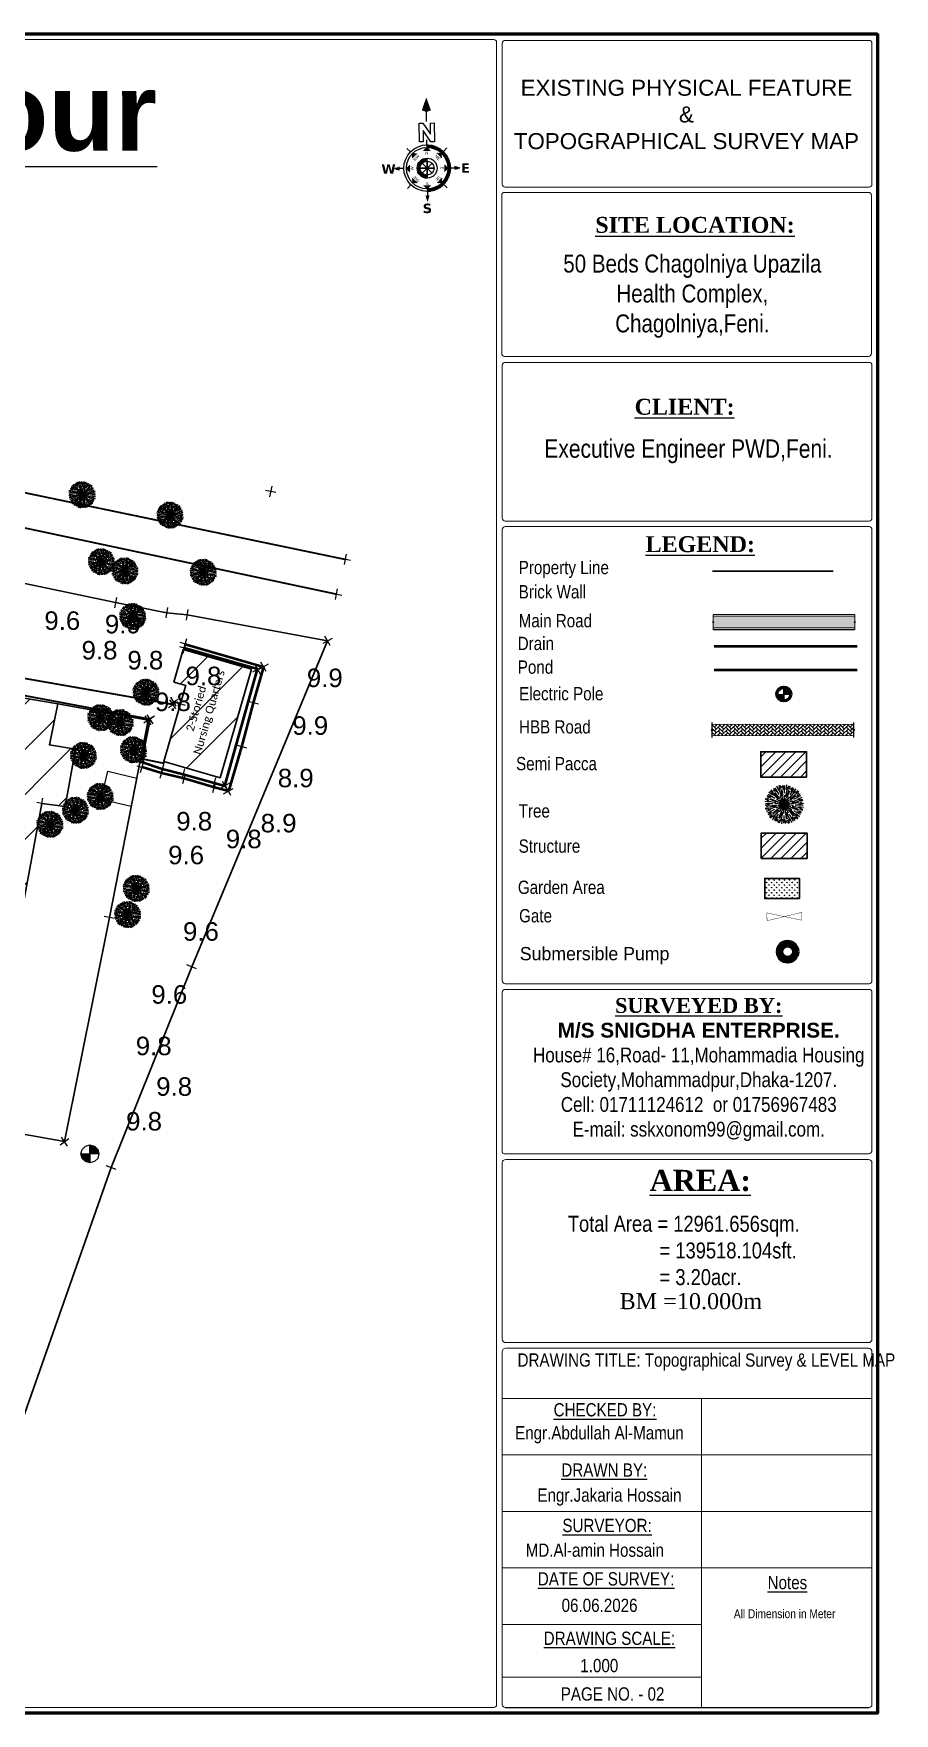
# Model space of a CAD drawing. Header units: metres. Extents: x 347471 to 695982, y 2547992 to 5097170.
# Drawn here: x 348440.1 to 348525.9, y 2548483.2 to 2548650.6 of the extents above; entities that cross this region are included whole.
import ezdxf
from ezdxf.enums import TextEntityAlignment as Align

# ---------------------------------------------------------------- set-up
doc = ezdxf.new("R2010")
doc.units = ezdxf.units.M
for name, pattern in [('ACAD_ISO02W100', [15, 12, -3]), ('SFTR_dash-dot-dot', [21, 12, -3, 0, -3, 0, -3]), ('SFTR_thick (heavy)', [0])]:
    doc.linetypes.add(name, pattern=pattern)
for name, color, linetype in [('Bituminous Road', 16, 'SFTR_dash-dot-dot'), ('Boundary Wall', 30, 'SFTR_thick (heavy)'), ('Building', 1, 'Continuous'), ('COORDINATES', 7, 'Continuous'), ('Drain', 5, 'Continuous'), ('Electric Pole', 1, 'Continuous'), ('Gate', 1, 'Continuous'), ('H.B.B Road', 23, 'Continuous'), ('Light Post', 130, 'Continuous'), ('pucca building', 140, 'Continuous'), ('Semi Pacca', 7, 'Continuous'), ('Sub_Mersible_Pump', 7, 'Continuous'), ('text', 7, 'Continuous'), ('text 2', 7, 'Continuous'), ('TOILET1', 1, 'Continuous'), ('V-NODE-TREE', 62, 'Continuous')]:
    doc.layers.add(name, color=color, linetype=linetype)
doc.layers.add('Frame', color=7, linetype='Continuous', lineweight=30, true_color=0xff6d34)
for name, color, linetype, lineweight in [('Manhole', 160, 'Continuous', 15), ('Paved Road', 201, 'Continuous', 18), ('Property Line', 1, 'Continuous', 30), ('Proposed Land', 5, 'Continuous', 25)]:
    doc.layers.add(name, color=color, linetype=linetype, lineweight=lineweight)
doc.styles.add('Romans', font='arial.ttf')
doc.styles.add('SFTR_Arial', font='arial.ttf')
doc.styles.add('STD', font='times.ttf')
doc.styles.add('STYLE3', font='romant.shx')
pattern_1 = [(45, (465.0107, -6.7616), (-2.2450640303, 2.2450640303), [])]
pattern_2 = [(360, (8602.88, -8047.555), (1e-12, 22.71317), [])]

# ---------------------------------------------------------------- blocks, each defined once
blk = doc.blocks.new('Cross')
at = {"color": 0, "linetype": 'Continuous', "flags": 128}
for points in [[(0.54, 0), (-0.53, 0)], [(0, 0.53), (0, -0.53)]]:
    blk.add_lwpolyline(points, dxfattribs=at)
blk = doc.blocks.new('Tree 6')
at = {"color": 0, "linetype": 'ByBlock', "lineweight": -2}
for p, q in [((-0.034, 0.087), (-0.048, 0.112)), ((-0.021, 0.067), (-0.037, 0.114)), ((-0.018, 0.092), (-0.025, 0.121)), ((-0.007, 0.051), (-0.016, 0.109)), ((-0.01, 0.099), (-0.011, 0.123)), ((-0.003, 0.102), (-0.004, 0.124)), ((0.008, 0.1), (0.006, 0.116)), ((0.014, 0.092), (0.015, 0.121)), ((0.015, 0.069), (0.025, 0.117)), ((0.03, 0.089), (0.039, 0.118)), ((0.041, 0.091), (0.052, 0.112)), ((0.049, 0.09), (0.058, 0.11)), ((-0.092, 0.014), (-0.121, 0.015)), ((-0.089, 0.03), (-0.118, 0.039)), ((-0.069, 0.015), (-0.117, 0.025)), ((-0.1, 0.008), (-0.116, 0.006)), ((-0.091, 0.041), (-0.112, 0.052)), ((-0.09, 0.049), (-0.11, 0.058)), ((-0.048, 0.019), (-0.102, 0.04)), ((-0.083, 0.057), (-0.098, 0.064)), ((-0.073, 0.058), (-0.097, 0.073)), ((-0.044, 0.002), (-0.094, 0.005)), ((-0.052, 0.048), (-0.089, 0.08)), ((-0.044, 0.024), (-0.085, 0.046)), ((-0.062, 0.07), (-0.083, 0.093)), ((-0.037, 0.024), (-0.079, 0.051)), ((-0.058, 0.08), (-0.071, 0.101)), ((-0.032, 0.041), (-0.069, 0.086)), ((-0.054, 0.087), (-0.066, 0.106)), ((-0.019, 0.005), (-0.057, 0.015)), ((-0.043, 0.09), (-0.053, 0.104)), ((-0.026, 0.043), (-0.051, 0.082)), ((-0.02, 0.039), (-0.043, 0.084)), ((0, 0), (-0.042, -0.001)), ((-0.014, 0.014), (-0.041, 0.042)), ((0, 0), (-0.037, 0.02)), ((0, 0), (-0.036, -0.022)), ((0, 0), (-0.034, 0.002)), ((0, 0), (-0.03, -0.015)), ((0, 0), (-0.028, 0.018)), ((0, 0), (-0.022, 0.036)), ((0, 0), (-0.02, -0.037)), ((0, 0), (-0.018, -0.028)), ((-0.005, 0.019), (-0.015, 0.057)), ((0, 0), (-0.015, 0.03)), ((-0.001, 0.05), (-0.003, 0.096)), ((0, 0), (-0.002, -0.034)), ((0, 0), (-0.001, 0.042)), ((0, 0), (0.02, 0.037)), ((0, 0), (0.002, 0.034)), ((0, 0), (0.018, 0.028)), ((0, 0), (0.036, 0.022)), ((0, 0), (0.03, 0.015)), ((0, 0), (0.042, 0.001)), ((0, 0), (0.015, -0.03)), ((0, 0), (0.001, -0.042)), ((0, 0), (0.034, -0.002)), ((0, 0), (0.037, -0.02)), ((0, 0), (0.028, -0.018)), ((0, 0), (0.022, -0.036)), ((0.002, 0.044), (0.005, 0.094)), ((0.005, 0.019), (0.015, 0.057)), ((0.014, 0.014), (0.042, 0.041)), ((0.019, 0.048), (0.04, 0.102)), ((0.019, 0.005), (0.057, 0.015)), ((0.024, 0.044), (0.046, 0.085)), ((0.024, 0.037), (0.051, 0.079)), ((0.039, 0.02), (0.084, 0.043)), ((0.041, 0.032), (0.086, 0.069)), ((0.043, 0.026), (0.082, 0.051)), ((0.048, 0.052), (0.08, 0.089)), ((0.05, 0.001), (0.096, 0.003)), ((0.051, 0.007), (0.109, 0.016)), ((0.057, 0.083), (0.064, 0.098)), ((0.058, 0.073), (0.073, 0.097)), ((0.067, 0.021), (0.114, 0.037)), ((0.07, 0.062), (0.093, 0.083)), ((0.08, 0.058), (0.101, 0.071)), ((0.087, 0.054), (0.106, 0.066)), ((0.087, 0.034), (0.112, 0.048)), ((0.09, 0.043), (0.104, 0.053)), ((0.092, 0.018), (0.121, 0.025)), ((0.099, 0.01), (0.123, 0.011)), ((0.102, 0.003), (0.124, 0.004)), ((-0.102, -0.003), (-0.124, -0.004)), ((-0.099, -0.01), (-0.123, -0.011)), ((-0.092, -0.018), (-0.121, -0.025)), ((-0.067, -0.021), (-0.114, -0.037)), ((-0.087, -0.034), (-0.112, -0.048)), ((-0.051, -0.007), (-0.109, -0.016)), ((-0.087, -0.054), (-0.106, -0.066)), ((-0.09, -0.043), (-0.104, -0.053)), ((-0.08, -0.058), (-0.101, -0.071)), ((-0.05, -0.001), (-0.096, -0.003)), ((-0.07, -0.062), (-0.093, -0.083)), ((-0.041, -0.032), (-0.086, -0.069)), ((-0.039, -0.02), (-0.084, -0.043)), ((-0.043, -0.026), (-0.082, -0.051)), ((-0.048, -0.052), (-0.08, -0.089)), ((-0.058, -0.073), (-0.073, -0.097)), ((-0.057, -0.083), (-0.064, -0.098)), ((-0.049, -0.09), (-0.058, -0.11)), ((-0.019, -0.005), (-0.057, -0.015)), ((-0.041, -0.091), (-0.052, -0.112)), ((-0.024, -0.037), (-0.051, -0.079)), ((-0.024, -0.044), (-0.046, -0.085)), ((-0.014, -0.014), (-0.042, -0.041)), ((-0.019, -0.048), (-0.04, -0.102)), ((-0.03, -0.089), (-0.039, -0.118)), ((-0.015, -0.069), (-0.025, -0.117)), ((-0.005, -0.019), (-0.015, -0.057)), ((-0.014, -0.092), (-0.015, -0.121)), ((-0.008, -0.1), (-0.006, -0.116)), ((-0.002, -0.044), (-0.005, -0.094)), ((0.001, -0.05), (0.003, -0.096)), ((0.003, -0.102), (0.004, -0.124)), ((0.005, -0.019), (0.015, -0.057)), ((0.007, -0.051), (0.016, -0.109)), ((0.01, -0.099), (0.011, -0.123)), ((0.014, -0.014), (0.041, -0.042)), ((0.018, -0.092), (0.025, -0.121)), ((0.019, -0.005), (0.057, -0.015)), ((0.02, -0.039), (0.043, -0.084)), ((0.021, -0.067), (0.037, -0.114)), ((0.026, -0.043), (0.051, -0.082)), ((0.032, -0.041), (0.069, -0.086)), ((0.034, -0.087), (0.048, -0.112)), ((0.037, -0.024), (0.079, -0.051)), ((0.043, -0.09), (0.053, -0.104)), ((0.044, -0.002), (0.094, -0.005)), ((0.044, -0.024), (0.085, -0.046)), ((0.048, -0.019), (0.102, -0.04)), ((0.052, -0.048), (0.089, -0.08)), ((0.054, -0.087), (0.066, -0.106)), ((0.058, -0.08), (0.071, -0.101)), ((0.062, -0.07), (0.083, -0.093)), ((0.069, -0.015), (0.117, -0.025)), ((0.073, -0.058), (0.097, -0.073)), ((0.083, -0.057), (0.098, -0.064)), ((0.089, -0.03), (0.118, -0.039)), ((0.09, -0.049), (0.11, -0.058)), ((0.091, -0.041), (0.112, -0.052)), ((0.092, -0.014), (0.121, -0.015)), ((0.1, -0.008), (0.116, -0.006))]:
    blk.add_line(p, q, dxfattribs=at)
blk = doc.blocks.new('Benchmark')
at = {"linetype": 'Continuous'}
for points in [[(0, 0), (0, 1.8), (0.9, 1.55), (1.55, 0.9), (1.8, 0)], [(0, 0), (0, -1.8), (-0.9, -1.55), (-1.55, -0.9), (-1.8, 0)]]:
    blk.add_hatch(color=0, dxfattribs=at).paths.add_polyline_path(points)
at = {"color": 0, "linetype": 'Continuous', "flags": 128}
for points in [[(-1.8, 0), (-1.55, 0.9), (-0.9, 1.55), (0, 1.8), (0.9, 1.55), (1.55, 0.9), (1.8, 0), (1.55, -0.9), (0.9, -1.55), (0, -1.8), (-0.9, -1.55), (-1.55, -0.9)], [(0, 0), (0, -1.8), (-0.9, -1.55), (-1.55, -0.9), (-1.8, 0)], [(0, 0), (0, 1.8), (0.9, 1.55), (1.55, 0.9), (1.8, 0)]]:
    blk.add_lwpolyline(points, close=True, dxfattribs=at)
blk = doc.blocks.new('dvdv')
h = blk.add_hatch()
h.set_pattern_fill('_USER', color=1, scale=22.713165, style=0, pattern_type=0)
h.set_pattern_definition([(360, (8602.88, -7693.992), (1e-12, 22.71317), [])])
h.paths.add_polyline_path([(8603, -4855), (8414, -5385), (8603, -5461), (8792, -5385)])
h = blk.add_hatch()
h.set_pattern_fill('_USER', color=256, scale=22.713165, angle=135, style=0, pattern_type=0)
h.set_pattern_definition([(135, (8602.88, -8047.555), (-16.06063, -16.06063), [])])
h.paths.add_polyline_path([(8148, -7378), (7934, -7378), (7934, -7593)])
h = blk.add_hatch(color=256)
h.paths.add_polyline_path([(8603, -8994), (8603, -9110, 1), (8603, -6985), (8603, -7101, -1)])
h.paths.add_polyline_path([(8603, -7726), (8603, -7593, 1), (8603, -8502), (8603, -8369, -1)])
h = blk.add_hatch()
h.set_pattern_fill('_USER', color=256, scale=22.713165, style=0, pattern_type=0)
h.set_pattern_definition(pattern_2)
h.paths.add_polyline_path([(8603, -7726), (8603, -7593, 0.414214), (8149, -8048, 0.414214), (8603, -8502), (8603, -8369, -0.414214), (8282, -8048, -0.414214)])
h = blk.add_hatch()
h.set_pattern_fill('_USER', color=256, scale=22.713165, angle=90, style=0, pattern_type=0)
h.set_pattern_definition([(90, (8602.88, -8047.555), (-22.71317, 1e-12), [])])
h.paths.add_polyline_path([(8754, -7253), (8603, -7101), (8451, -7253)])
h = blk.add_hatch()
h.set_pattern_fill('_USER', color=256, scale=22.713165, style=0, pattern_type=0)
h.set_pattern_definition(pattern_2)
h.paths.add_polyline_path([(9666, -8048, 0.414214), (8603, -6985), (8603, -7101, -0.414214), (9549, -8048, -0.414214), (8603, -8994), (8603, -9110, 0.414214)])
h = blk.add_hatch()
h.set_pattern_fill('_USER', color=256, scale=22.713165, angle=45, style=0, pattern_type=0)
h.set_pattern_definition([(45, (8602.88, -8047.555), (-16.06063, 16.06063), [])])
h.paths.add_polyline_path([(9272, -7593), (9272, -7378), (9058, -7378)])
h = blk.add_hatch()
h.set_pattern_fill('_USER', color=256, scale=22.713165, style=0, pattern_type=0)
h.set_pattern_definition([(180, (8602.88, -8047.555), (1e-12, 22.71317), [])])
h.paths.add_polyline_path([(7354, -8123), (7316, -8048), (7354, -7972), (7089, -8048)])
h = blk.add_hatch()
h.set_pattern_fill('_USER', color=256, scale=22.713165, angle=180, style=0, pattern_type=0)
h.set_pattern_definition([(180, (8602.88, -8047.555), (-1e-12, -22.71317), [])])
h.paths.add_polyline_path([(7808, -7896), (7656, -8048), (7808, -8199)])
h = blk.add_hatch()
h.set_pattern_fill('_USER', color=256, scale=22.713165, style=0, pattern_type=0)
h.set_pattern_definition(pattern_2)
h.paths.add_polyline_path([(9398, -7896), (9398, -8199), (9549, -8048)])
h = blk.add_hatch()
h.set_pattern_fill('_USER', color=256, scale=22.713165, style=0, pattern_type=0)
h.set_pattern_definition(pattern_2)
h.paths.add_polyline_path([(10117, -8048), (9852, -7972), (9890, -8048), (9852, -8123)])
h = blk.add_hatch()
h.set_pattern_fill('_USER', color=256, scale=22.713165, angle=-135, style=0, pattern_type=0)
h.set_pattern_definition([(225, (8602.88, -8047.555), (16.06063, -16.06063), [])])
h.paths.add_polyline_path([(7934, -8503), (7934, -8717), (8148, -8717)])
h = blk.add_hatch()
h.set_pattern_fill('_USER', color=256, scale=22.713165, angle=-90, style=0, pattern_type=0)
h.set_pattern_definition([(270, (8602.88, -8047.555), (22.71317, -1e-12), [])])
h.paths.add_polyline_path([(8451, -8843), (8603, -8994), (8754, -8843)])
h = blk.add_hatch()
h.set_pattern_fill('_USER', color=256, scale=22.713165, angle=-45, style=0, pattern_type=0)
h.set_pattern_definition([(315, (8602.88, -8047.555), (16.06063, 16.06063), [])])
h.paths.add_polyline_path([(9058, -8717), (9272, -8717), (9272, -8503)])
h = blk.add_hatch()
h.set_pattern_fill('_USER', color=256, scale=22.713165, style=0, pattern_type=0)
h.set_pattern_definition(pattern_2)
h.paths.add_polyline_path([(8679, -9297), (8603, -9335), (8527, -9297), (8603, -9562)])
at = {"color": 1}
for p, q in [((8267, -5991), (8439, -5991)), ((8267, -6849), (8267, -5991)), ((8439, -5991), (8782, -6506)), ((8603, -5925), (8603, -5461)), ((8782, -5991), (8954, -5991)), ((8782, -6506), (8782, -5991)), ((8954, -5991), (8954, -6849)), ((8439, -6849), (8267, -6849)), ((8439, -6334), (8439, -6849)), ((8782, -6849), (8439, -6334)), ((8954, -6849), (8782, -6849))]:
    blk.add_line(p, q, dxfattribs=at)
for p, q in [((8603, -6985), (8603, -6760)), ((7851, -7296), (7693, -7137)), ((8603, -6985), (8603, -7101)), ((8603, -7726), (8603, -7593)), ((9354, -7296), (9513, -7137)), ((7540, -8048), (7316, -8048)), ((8282, -8048), (8924, -8048)), ((8924, -8048), (8282, -8048)), ((8376, -8275), (8830, -7820)), ((8830, -8275), (8376, -7820)), ((8830, -7820), (8376, -8275)), ((8376, -7820), (8830, -8275)), ((8603, -8369), (8603, -7726)), ((8603, -7726), (8603, -8369)), ((8603, -8369), (8603, -8502)), ((9666, -8048), (9890, -8048)), ((7851, -8799), (7693, -8958)), ((8603, -9110), (8603, -8994)), ((8603, -9110), (8603, -9335)), ((9354, -8799), (9513, -8958))]:
    blk.add_line(p, q)
for radius in [1063, 946, 454, 321]:
    blk.add_circle((8603, -8048), radius)
for points in [[(8603, -4855), (8414, -5385), (8603, -5461)], [(8603, -5461), (8792, -5385), (8603, -4855)]]:
    blk.add_solid(points, dxfattribs=at)
for points in [[(7934, -7378), (8148, -7378), (7934, -7593)], [(8603, -7101), (8754, -7253), (8451, -7253)], [(9272, -7378), (9272, -7593), (9058, -7378)], [(7089, -8048), (7354, -7972), (7316, -8048)], [(7354, -8123), (7316, -8048), (7089, -8048)], [(7656, -8048), (7808, -7896), (7808, -8199)], [(9549, -8048), (9398, -8199), (9398, -7896)], [(9852, -7972), (9890, -8048), (10117, -8048)], [(10117, -8048), (9852, -8123), (9890, -8048)], [(7934, -8717), (7934, -8503), (8148, -8717)], [(8603, -8994), (8451, -8843), (8754, -8843)], [(9272, -8717), (9058, -8717), (9272, -8503)], [(8603, -9562), (8527, -9297), (8603, -9335)], [(8679, -9297), (8603, -9335), (8603, -9562)]]:
    blk.add_solid(points)
at = {"style": 'Romans'}
for s, height, rotation, p in [('NW', 136.3, 45, (8169, -7614)), ('NE', 136.3, 315, (9036, -7615)), ('W', 136, 90, (7982, -8048)), ('SW', 136.3, 135, (8158, -8493)), ('SE', 136.3, 225, (9046, -8491)), ('E', 136, 270, (9222, -8053))]:
    blk.add_text(s, height=height, rotation=rotation, dxfattribs=at).set_placement(p, align=Align.CENTER)
for s, p in [('N', (8603, -7434)), ('S', (8602, -8817))]:
    blk.add_text(s, height=136, dxfattribs=at).set_placement(p, align=Align.CENTER)
at = {"layer": 'Manhole', "color": 1, "char_height": 432, "attachment_point": 5}
for s, insert in [('{\\fVerdana|b1|i0|c0|p34;W}', (6843, -8065)), ('{\\fVerdana|b1|i0|c0|p34;E}', (10355, -8065)), ('{\\fVerdana|b1|i0|c0|p34;S}', (8592, -9886))]:
    blk.add_mtext(s, dxfattribs=dict(at, insert=insert))
blk = doc.blocks.new('2')
at = {"layer": 'COORDINATES'}
blk.add_lwpolyline([(5558.579, 9724.088), (5569.266, 9724.088)], dxfattribs=at)
at = {"layer": 'Frame', "color": 7, "lineweight": 15}
for centre, start, end in [((5558.579, 9724.171), 180, 270), ((5569.266, 9724.171), 270, 0)]:
    blk.add_arc(centre, 0.0828, start, end, dxfattribs=at)

msp = doc.modelspace()

# ---------------------------------------------------------------- hatches: boundary and pattern name
at = {"layer": 'Gate', "true_color": 0x7aafdf}
h = msp.add_hatch(dxfattribs=at)
h.set_pattern_fill('ANSI31', color=143)
h.set_pattern_definition(pattern_1)
h.paths.add_polyline_path([(348461.843, 2548587.25), (348455.054, 2548589.199), (348454.119, 2548585.963), (348455.293, 2548585.626), (348453.1, 2548578.041), (348458.715, 2548576.428)])
h.paths.add_polyline_path([(348450.141, 2548564.083), (348452.643, 2548572.745), (348455.361, 2548571.959), (348452.859, 2548563.298)], flags=9)
h = msp.add_hatch(dxfattribs=at)
h.set_pattern_fill('ANSI31', color=143)
h.set_pattern_definition(pattern_1)
h.paths.add_polyline_path([(348444.288, 2548579.157), (348443.992, 2548579.337), (348441.708, 2548579.704), (348442.56, 2548583.8), (348437.099, 2548584.735), (348428.895, 2548542.864), (348434.96, 2548541.642), (348440.965, 2548573.863), (348443.268, 2548573.581)])
h.paths.add_polyline_path([(348431.895, 2548548.45), (348434.771, 2548563.705), (348436.025, 2548563.469), (348433.149, 2548548.214)], flags=24)
at = {"layer": 'Paved Road', "lineweight": 25, "true_color": 0x136734}
h = msp.add_hatch(dxfattribs=at)
h.set_pattern_fill('GRASS', color=116, scale=0.362181)
h.set_pattern_definition([(90, (109249.17434, 180939.79184), (-0.256100566884, 0.256100566884), [0.067908917834, -0.444292216296]), (45, (109249.17434, 180939.79184), (-0.25610056695, 0.25610056695), [0.067908917834, -0.29427197728]), (135, (109249.17434, 180939.79184), (-0.25610056695, -0.25610056695), [0.067908917834, -0.29427197728])])
h.paths.add_polyline_path([(348516.461, 2548566.396), (348513.005, 2548566.397), (348513.005, 2548564.386), (348516.46, 2548564.385)])
at = {"layer": 'pucca building', "lineweight": 30}
h = msp.add_hatch(dxfattribs=at)
h.set_pattern_fill('ANSI31', color=256, scale=5.613804)
h.set_pattern_definition([(45, (109249.17434, 180940.65034), (-0.49619484847, 0.49619484847), [])])
h.paths.add_polyline_path([(348517.215, 2548568.394), (348517.215, 2548570.91), (348512.649, 2548570.91), (348512.649, 2548568.394)])
at = {"layer": 'Sub_Mersible_Pump', "lineweight": 90, "true_color": 0x7aafdf}
h = msp.add_hatch(color=143, dxfattribs=at)
h.paths.add_polyline_path([(348516.285, 2548559.102, 1), (348514.269, 2548559.102, 1)])
h.paths.add_polyline_path([(348515.766, 2548559.102, 1), (348514.788, 2548559.102, 1)], flags=16)
at = {"layer": 'text', "lineweight": 25}
h = msp.add_hatch(dxfattribs=at)
h.set_pattern_fill('AR-CONC', color=1, scale=0.066375)
h.set_pattern_definition([(50, (276137.13646, 1719366.669), (0.4760813467, -0.04165172089), [0.0497812396, -0.54759363555]), (355, (276137.13646, 1719366.669), (-0.09209617844, 0.4992674244), [0.03982499168, -0.43807490844]), (100.45144446, (276137.17613, 1719366.66553), (0.38398516676, 0.45761569836), [0.0423075436, -0.46538297957]), (46.1842, (276137.13646, 1719366.80175), (0.70838128518, -0.10986339966), [0.0746718594, -0.8213904533]), (96.63563549, (276137.1955, 1719366.7926), (0.6203817368, 0.6465710861), [0.06346135124, -0.6980748623]), (351.18416399, (276137.13646, 1719366.80175), (0.62038173637, 0.6465710858), [0.0597374875, -0.6571123633]), (21, (276137.20283, 1719366.76856), (0.39619697304, -0.26723823282), [0.0497812396, -0.54759363555]), (326, (276137.20283, 1719366.76856), (0.1615005178, 0.4813182418), [0.03982499168, -0.43807490844]), (71.45144474, (276137.23585, 1719366.7463), (0.557697486, 0.21408000793), [0.04230754227, -0.46538297957]), (37.5, (276137.13646, 1719366.669), (0.00807110228, 0.2209582493), [0, -0.43276490955, 0, -0.44471240705, 0, -0.43973428309]), (7.5, (276137.13646, 1719366.669), (0.17461236898, 0.261790719046), [0, -0.253552447006, 0, -0.42280866163, 0, -0.16759683997]), (327.5, (276136.98844, 1719366.669), (0.354324567953, -0.014970792985), [0, -0.16593746532, 0, -0.51772489179, 0, -0.68698110642]), (317.5, (276136.92206, 1719366.669), (0.387089739, 0.06644466814), [0, -0.21571870491, 0, -0.34382242814, 0, -0.48785614803])])
h.paths.add_polyline_path([(348507.859, 2548592.48), (348507.859, 2548591.915), (348507.952, 2548591.915), (348507.859, 2548591.879), (348507.859, 2548591.365), (348521.969, 2548591.365), (348521.969, 2548591.922), (348521.865, 2548591.922), (348521.969, 2548591.956), (348521.969, 2548592.48)])
h = msp.add_hatch(dxfattribs=at)
h.set_pattern_fill('AR-HBONE', color=6, scale=0.066375)
h.set_pattern_definition([(45, (276136.95378, 1719365.2487), (0, 0.37547362233), [0.79649983353, -0.2654999445]), (135, (276137.1415, 1719365.43643), (3e-17, 0.37547362233), [0.79649983353, -0.2654999445])])
h.paths.add_polyline_path([(348521.873, 2548580.632), (348521.873, 2548581.189), (348521.769, 2548581.189), (348521.873, 2548581.223), (348521.873, 2548581.746), (348507.763, 2548581.746), (348507.763, 2548581.182), (348507.856, 2548581.182), (348507.763, 2548581.145), (348507.763, 2548580.632)])
at = {"layer": 'text', "lineweight": 30, "true_color": 0xf26722}
h = msp.add_hatch(dxfattribs=at)
h.set_pattern_fill('ANSI31', color=30, scale=5.613804)
h.set_pattern_definition([(45, (109249.12825, 180948.7589), (-0.49619484847, 0.49619484847), [])])
h.paths.add_polyline_path([(348517.169, 2548576.502), (348517.169, 2548579.018), (348512.603, 2548579.018), (348512.603, 2548576.502)])

# ---------------------------------------------------------------- linework, layer by layer
for points in [[(348524.276, 2548650.558), (348524.276, 2548483.223), (348286.686, 2548483.223), (348286.686, 2548650.558)], [(348524.245, 2548650.527), (348524.245, 2548483.254), (348286.717, 2548483.254), (348286.717, 2548650.527)]]:
    msp.add_lwpolyline(points, close=True)
for points in [[(348452.244, 2548586.501), (348452.238, 2548586.503)], [(348447.534, 2548577.1), (348450.42, 2548576.4), (348449.866, 2548573.581), (348446.856, 2548574.278), (348447.534, 2548577.1)]]:
    msp.add_lwpolyline(points)
at = {"layer": 'Boundary Wall', "color": 6, "lineweight": 30, "flags": 128}
msp.add_lwpolyline([(348442.56, 2548583.8), (348451.551, 2548582.154), (348447.689, 2548562.496), (348443.209, 2548540.179), (348434.963, 2548541.641)], dxfattribs=at)
at = {"layer": 'Building', "flags": 128}
msp.add_lwpolyline([(348440.965, 2548573.863), (348434.963, 2548541.641), (348428.895, 2548542.864), (348437.099, 2548584.735), (348442.56, 2548583.8), (348441.708, 2548579.704), (348444.312, 2548579.285), (348443.268, 2548573.581)], close=True, dxfattribs=at)
msp.add_lwpolyline([(348455.266, 2548585.633), (348455.266, 2548585.633)], dxfattribs=at)
at = {"layer": 'Frame', "color": 7, "linetype": 'Continuous', "lineweight": 60}
msp.add_lwpolyline([(348524.245, 2548650.527), (348524.245, 2548483.254), (348286.717, 2548483.254), (348286.717, 2548650.527)], close=True, dxfattribs=at)
at = {"layer": 'Frame', "color": 7, "lineweight": 15}
for points in [[(348486.282, 2548484.097, -0.4142136), (348486.001, 2548483.816), (348287.56, 2548483.816, -0.4142136), (348287.279, 2548484.097), (348287.279, 2548649.684, -0.4142136), (348287.56, 2548649.965), (348486.001, 2548649.965, -0.4142136), (348486.282, 2548649.684), (348486.282, 2548484.097)], [(348487.018, 2548538.971, -0.4142136), (348486.844, 2548539.145), (348486.844, 2548555.066, -0.4142136), (348487.125, 2548555.347), (348523.402, 2548555.347, -0.4142136), (348523.683, 2548555.066), (348523.683, 2548539.318, -0.4142136), (348523.336, 2548538.971), (348487.018, 2548538.971)], [(348486.844, 2548484.097), (348486.844, 2548519.249, -0.4142136), (348487.192, 2548519.596), (348523.336, 2548519.596, -0.4142136), (348523.683, 2548519.249), (348523.683, 2548484.097)]]:
    msp.add_lwpolyline(points, format="xyb", dxfattribs=at)
for points in [[(348523.683, 2548635.545), (348523.683, 2548649.605, 0.4142136), (348523.402, 2548649.886), (348487.125, 2548649.886, 0.4142136), (348486.844, 2548649.605), (348486.844, 2548635.545, 0.4142136), (348487.125, 2548635.264), (348523.402, 2548635.264, 0.4142136)], [(348523.343, 2548618.402), (348487.066, 2548618.402, -0.4142136), (348486.785, 2548618.683), (348486.785, 2548634.458, -0.4142136), (348487.066, 2548634.739), (348523.343, 2548634.739, -0.4142136), (348523.624, 2548634.458), (348523.624, 2548618.683, -0.4142136)], [(348523.402, 2548601.999), (348487.125, 2548601.999, -0.4142136), (348486.844, 2548602.28), (348486.844, 2548617.521, -0.4142136), (348487.125, 2548617.802), (348523.402, 2548617.802, -0.4142136), (348523.683, 2548617.521), (348523.683, 2548602.28, -0.4142136)], [(348523.402, 2548555.909), (348487.125, 2548555.909, -0.4142136), (348486.844, 2548556.19), (348486.844, 2548601.165, -0.4142136), (348487.125, 2548601.446), (348523.402, 2548601.446, -0.4142136), (348523.683, 2548601.165), (348523.683, 2548556.19, -0.4142136)], [(348487.192, 2548520.158), (348487.192, 2548520.158, -0.4142136), (348486.844, 2548520.506), (348486.844, 2548520.506), (348486.844, 2548538.061, -0.4142136), (348487.192, 2548538.409), (348523.336, 2548538.409, -0.4142136), (348523.683, 2548538.061), (348523.683, 2548520.506, -0.4142136), (348523.336, 2548520.158)]]:
    msp.add_lwpolyline(points, format="xyb", close=True, dxfattribs=at)
for points in [[(348486.844, 2548514.604), (348523.683, 2548514.604)], [(348506.707, 2548514.604), (348506.707, 2548483.816)], [(348486.844, 2548508.973), (348523.683, 2548508.973)], [(348486.844, 2548508.973), (348523.683, 2548508.973)], [(348486.844, 2548508.973), (348523.683, 2548508.973)], [(348486.844, 2548503.342), (348523.683, 2548503.342)], [(348486.844, 2548497.711), (348523.683, 2548497.711)], [(348486.844, 2548492.09), (348506.707, 2548492.09)], [(348486.844, 2548486.822), (348506.707, 2548486.822)]]:
    msp.add_lwpolyline(points, dxfattribs=at)
at = {"layer": 'Gate', "color": 2, "lineweight": 30, "extrusion": (-0.013309, -0.003463, 0.999905), "const_width": 0.0363, "elevation": -13463.796}
msp.add_lwpolyline([(348485.84, 2548530.888), (348485.828, 2548531.677), (348482.364, 2548530.833), (348482.351, 2548531.623)], close=True, dxfattribs=at)
at = {"layer": 'H.B.B Road', "color": 217, "true_color": 0x93278f}
for points in [[(348507.763, 2548580.431), (348507.763, 2548581.145), (348507.856, 2548581.182), (348507.659, 2548581.181), (348507.763, 2548581.216), (348507.763, 2548581.932)], [(348521.873, 2548580.439), (348521.873, 2548581.153), (348521.966, 2548581.189), (348521.769, 2548581.189), (348521.873, 2548581.223), (348521.873, 2548581.94)]]:
    msp.add_lwpolyline(points, dxfattribs=at)
at = {"layer": 'H.B.B Road', "color": 217, "true_color": 0x93278f, "const_width": 0.0743}
for points in [[(348507.763, 2548581.746), (348521.873, 2548581.746)], [(348507.763, 2548580.632), (348521.873, 2548580.632)]]:
    msp.add_lwpolyline(points, dxfattribs=at)
at = {"layer": 'Light Post'}
msp.add_circle((348515.277, 2548559.102), 0.489, dxfattribs=at)
at = {"layer": 'Paved Road', "color": 1, "linetype": 'Continuous', "ltscale": 20}
for points, const_width in [([(348471.175, 2548598.18), (348411.765, 2548610.537), (348399.747, 2548613.651), (348400.971, 2548617.435), (348402.815, 2548623.124), (348403.783, 2548625.981)], 0.178), ([(348431.593, 2548602.936), (348470.317, 2548594.715)], 0.178), ([(348507.859, 2548592.665), (348521.969, 2548592.665)], 0.124), ([(348507.859, 2548591.179), (348521.969, 2548591.179)], 0.124), ([(348454.767, 2548583.807), (348454.077, 2548584.003), (348454.017, 2548583.74), (348435.75, 2548586.932)], 0.178), ([(348435.634, 2548585.287), (348451.749, 2548582.26), (348450.953, 2548578.307), (348453.053, 2548577.879), (348453.102, 2548578.04)], 0.178)]:
    msp.add_lwpolyline(points, dxfattribs=dict(at, const_width=const_width))
at = {"layer": 'Paved Road', "color": 1}
for points in [[(348507.859, 2548591.164), (348507.859, 2548591.879), (348507.952, 2548591.915), (348507.755, 2548591.915), (348507.859, 2548591.949), (348507.859, 2548592.665)], [(348521.969, 2548591.179), (348521.969, 2548591.894), (348522.062, 2548591.93), (348521.865, 2548591.929), (348521.969, 2548591.964), (348521.969, 2548592.68)]]:
    msp.add_lwpolyline(points, dxfattribs=at)
at = {"layer": 'Paved Road', "color": 1, "const_width": 0.0743}
for points in [[(348507.859, 2548592.48), (348521.969, 2548592.48)], [(348507.859, 2548591.365), (348521.969, 2548591.365)]]:
    msp.add_lwpolyline(points, dxfattribs=at)
at = {"layer": 'Paved Road', "color": 116, "lineweight": 30, "true_color": 0x136734}
msp.add_lwpolyline([(348516.46, 2548564.385), (348516.461, 2548566.396), (348513.005, 2548566.397), (348513.005, 2548564.386)], close=True, dxfattribs=at)
at = {"layer": 'Property Line', "color": 6, "linetype": 'Continuous', "flags": 128}
msp.add_lwpolyline([(348390.821, 2548607.348), (348391.716, 2548607.117), (348418.494, 2548599.839), (348418.799, 2548599.738), (348439.247, 2548595.766), (348448.283, 2548593.874), (348453.39, 2548592.869), (348455.429, 2548592.652), (348469.417, 2548590.064), (348455.891, 2548557.58), (348447.855, 2548537.589), (348437.336, 2548507.65), (348431.297, 2548493.373), (348398.791, 2548502.931), (348385.998, 2548506.325), (348385.593, 2548506.356), (348306.643, 2548529.31)], dxfattribs=at)
at = {"layer": 'Property Line', "color": 6, "linetype": 'ACAD_ISO02W100', "flags": 128}
msp.add_lwpolyline([(348507.805, 2548597.007), (348522.058, 2548597.007)], dxfattribs=at)
at = {"layer": 'Proposed Land', "color": 8, "linetype": 'Continuous', "lineweight": 50, "ltscale": 0.1, "flags": 128}
for points in [[(348450.792, 2548578.043), (348452.954, 2548577.331), (348455.03, 2548576.79), (348458.125, 2548575.911), (348459.195, 2548575.614), (348462.452, 2548587.239), (348455.181, 2548589.354)], [(348455.232, 2548589.743), (348463.033, 2548587.482), (348462.018, 2548583.901), (348460.86, 2548579.521), (348459.543, 2548575.107), (348458.149, 2548575.463), (348455.143, 2548576.353), (348452.894, 2548576.897), (348450.936, 2548577.476)], [(348507.955, 2548589.524), (348522.207, 2548589.524)]]:
    msp.add_lwpolyline(points, dxfattribs=at)
at = {"layer": 'Proposed Land', "color": 116, "linetype": 'Continuous', "lineweight": 50, "ltscale": 0.1, "true_color": 0x136734, "flags": 128}
msp.add_lwpolyline([(348507.965, 2548587.166), (348522.217, 2548587.166)], dxfattribs=at)
at = {"layer": 'pucca building', "lineweight": 30}
for points in [[(348455.054, 2548589.199), (348454.119, 2548585.963)], [(348461.843, 2548587.25), (348455.054, 2548589.199)], [(348461.843, 2548587.25), (348458.715, 2548576.428), (348453.102, 2548578.04)], [(348455.293, 2548585.626), (348454.119, 2548585.963)], [(348437.099, 2548584.735), (348442.56, 2548583.8), (348441.708, 2548579.704), (348444.312, 2548579.285), (348443.268, 2548573.581), (348440.965, 2548573.863), (348434.96, 2548541.639), (348428.895, 2548542.864), (348437.099, 2548584.735)], [(348455.301, 2548585.655), (348453.1, 2548578.041)]]:
    msp.add_lwpolyline(points, dxfattribs=at)
msp.add_lwpolyline([(348517.215, 2548568.394), (348517.215, 2548570.91), (348512.649, 2548570.91), (348512.649, 2548568.394)], close=True, dxfattribs=at)
at = {"layer": 'Sub_Mersible_Pump', "color": 143, "lineweight": 90, "true_color": 0x7aafdf}
msp.add_circle((348515.277, 2548559.102), 1.008, dxfattribs=at)
at = {"layer": 'text', "color": 30, "lineweight": 30, "true_color": 0xf26722}
msp.add_lwpolyline([(348517.169, 2548576.502), (348517.169, 2548579.018), (348512.603, 2548579.018), (348512.603, 2548576.502)], close=True, dxfattribs=at)
at = {"layer": 'text', "linetype": 'Continuous', "lineweight": 60}
msp.add_circle((348514.901, 2548584.771), 0.692, dxfattribs=at)
at = {"layer": 'TOILET1', "flags": 128}
msp.add_lwpolyline([(348449.866, 2548573.581), (348446.856, 2548574.278), (348447.534, 2548577.1), (348450.42, 2548576.4), (348449.864, 2548573.568)], dxfattribs=at)
msp.add_lwpolyline([(348449.866, 2548573.581), (348446.856, 2548574.278), (348447.534, 2548577.1), (348450.42, 2548576.4), (348449.864, 2548573.568)], dxfattribs=at)
msp.add_lwpolyline([(348449.866, 2548573.581), (348446.856, 2548574.278), (348447.534, 2548577.1), (348450.42, 2548576.4), (348449.864, 2548573.568)], dxfattribs=at)

# ---------------------------------------------------------------- block references
at = {"layer": 'Bituminous Road'}
for p, rotation in [((348463.755, 2548604.941), 348.2497732284887), ((348471.175, 2548598.18), 348.2497732284887), ((348470.317, 2548594.715), 168.0139340293969), ((348454.017, 2548583.74), 213.5885956128747), ((348454.077, 2548584.003), 210.6112338745474), ((348454.728, 2548583.818), 164.1334115696033), ((348451.749, 2548582.26), 303.9915883432786), ((348450.953, 2548578.307), 303.5458855931157)]:
    msp.add_blockref('Cross', p, dxfattribs=dict(at, rotation=rotation))
at = {"layer": 'Boundary Wall'}
for p, rotation in [((348448.283, 2548593.874), 348.5165551029055), ((348453.39, 2548592.869), 351.4059113681985), ((348455.429, 2548592.652), 351.7341465236026), ((348469.417, 2548590.064), 298.4557864951167), ((348451.551, 2548582.154), 304.2554435204878), ((348447.689, 2548562.496), 258.7675897800247), ((348455.891, 2548557.58), 247.7478005011837), ((348443.209, 2548540.179), 214.2992096678043), ((348447.855, 2548537.589), 249.3714721903725)]:
    msp.add_blockref('Cross', p, dxfattribs=dict(at, rotation=rotation))
at = {"layer": 'Building', "rotation": 259.4476351883852}
msp.add_blockref('Cross', (348440.965, 2548573.863), dxfattribs=at)
at = {"layer": 'Drain'}
for p, rotation in [((348455.181, 2548589.354), 163.7859824930308), ((348455.232, 2548589.743), 343.8343259818872), ((348462.452, 2548587.239), 119.0693396958406), ((348463.033, 2548587.482), 299.0073458367078), ((348462.018, 2548583.901), 254.6826500086691), ((348460.86, 2548579.521), 254.2850814102793), ((348450.792, 2548578.043), 341.7720091847428), ((348450.936, 2548577.476), 163.5265295905204), ((348452.954, 2548577.331), 343.5821129919363), ((348452.894, 2548576.897), 164.9589487148989), ((348455.03, 2548576.79), 344.7622989606022), ((348455.143, 2548576.353), 164.949920764769), ((348458.125, 2548575.911), 344.3187662612389), ((348458.149, 2548575.463), 164.5928768543085), ((348459.195, 2548575.614), 29.42892414952665), ((348459.543, 2548575.107), 209.5312542565524)]:
    msp.add_blockref('Cross', p, dxfattribs=dict(at, rotation=rotation))
at = {"layer": 'Electric Pole'}
for p, xscale, yscale, zscale in [((348514.911, 2548584.728), 0.3485798704400751, 0.3485798704400751, 0.3485798704400751), ((348445.749, 2548538.962), 0.5, 0.5, 0.5)]:
    msp.add_blockref('Benchmark', p, dxfattribs=dict(at, xscale=xscale, yscale=yscale, zscale=zscale))
at = {"layer": 'Proposed Land', "xscale": 0.002184074258202059, "yscale": 0.002184074258202059, "zscale": 0.002184074258202059, "rotation": 0.7201281701732107}
msp.add_blockref('dvdv', (348460.343, 2548654.494), dxfattribs=at)
at = {"layer": 'text', "xscale": 3.39441804415753, "yscale": 3.39441804415753, "zscale": 3.39441804415753}
msp.add_blockref('2', (329618.986, 2515476.196), dxfattribs=at)
at = {"layer": 'V-NODE-TREE', "rotation": 10.23163484014041}
for p, xscale, yscale, zscale in [((348444.971, 2548604.624), 10.81002087808364, 10.81002087808364, 10.81002087808364), ((348453.725, 2548602.589), 10.81002087808364, 10.81002087808364, 10.81002087808364), ((348446.893, 2548597.95), 10.81002087808364, 10.81002087808364, 10.81002087808364), ((348449.227, 2548597.036), 10.81002087808364, 10.81002087808364, 10.81002087808364), ((348457.037, 2548596.897), 10.81002087808364, 10.81002087808364, 10.81002087808364), ((348450.008, 2548592.491), 10.81002087808364, 10.81002087808364, 10.81002087808364), ((348451.333, 2548584.95), 10.81002087808364, 10.81002087808364, 10.81002087808364), ((348446.828, 2548582.412), 10.81002087808364, 10.81002087808364, 10.81002087808364), ((348448.76, 2548581.925), 10.81002087808364, 10.81002087808364, 10.81002087808364), ((348445.094, 2548578.651), 10.81002087808364, 10.81002087808364, 10.81002087808364), ((348450.079, 2548579.216), 10.81002087808364, 10.81002087808364, 10.81002087808364), ((348446.769, 2548574.563), 10.81002087808364, 10.81002087808364, 10.81002087808364), ((348514.937, 2548573.776, 5.77), 15.70079615282037, 15.70079615282037, 15.70079615282037), ((348444.298, 2548573.193), 10.81002087808364, 10.81002087808364, 10.81002087808364), ((348441.753, 2548571.791), 10.81002087808364, 10.81002087808364, 10.81002087808364), ((348450.364, 2548565.406), 10.81002087808364, 10.81002087808364, 10.81002087808364), ((348449.498, 2548562.798), 10.81002087808364, 10.81002087808364, 10.81002087808364)]:
    msp.add_blockref('Tree 6', p, dxfattribs=dict(at, xscale=xscale, yscale=yscale, zscale=zscale))

# ---------------------------------------------------------------- texts
at = {"insert": (348450.389, 2548564.22), "char_height": 0.8, "attachment_point": 1, "rotation": 73.88634}
msp.add_mtext_dynamic_manual_height_columns('\\pxqc;{\\fCalibri|b0|i0|c0|p34;2-Storied\\PNursing Quarters}', width=40, gutter_width=12.5, heights=[0], dxfattribs=at)
at = {"layer": 'Semi Pacca', "style": 'SFTR_Arial'}
for s, p in [('9.6', (348442.991, 2548592.082)), ('9.9', (348449.027, 2548591.731)), ('9.8', (348446.702, 2548589.133)), ('9.8', (348451.268, 2548588.142)), ('9.8', (348457.058, 2548586.572)), ('9.9', (348469.154, 2548586.38)), ('9.8', (348454.018, 2548583.991)), ('9.9', (348467.704, 2548581.626)), ('8.9', (348466.255, 2548576.402)), ('9.8', (348456.138, 2548572.1)), ('8.9', (348464.549, 2548571.908)), ('9.8', (348461.073, 2548570.331)), ('9.6', (348455.332, 2548568.732)), ('9.6', (348456.809, 2548561.116)), ('9.6', (348453.655, 2548554.841)), ('9.8', (348452.103, 2548549.714)), ('9.8', (348454.138, 2548545.668)), ('9.8', (348451.141, 2548542.211))]:
    msp.add_text(s, height=1.8422, dxfattribs=at).set_placement(p, align=Align.MIDDLE_CENTER)
at = {"layer": 'text'}
msp.add_text('Submersible Pump', height=1.31971, dxfattribs=at).set_placement((348496.044, 2548558.908), align=Align.MIDDLE_CENTER)
at = {"layer": 'text', "color": 1, "insert": (348484.709, 2548645.961), "char_height": 1.58365, "width": 40.96509, "attachment_point": 1}
msp.add_mtext('\\pxqc;{\\fArial|b0|i0|c0|p34;\\H1.0069x;EXISTING PHYSICAL FEATURE \\P& \\PTOPOGRAPHICAL SURVEY MAP\\P\\H0.86622x;\\P\\fTimes New Roman|b1|i0|c0|p18;\\H1.1465x; }', dxfattribs=at)
at = {"layer": 'text', "color": 30, "true_color": 0xf26722, "insert": (348496.113, 2548632.296), "char_height": 1.58365, "width": 19.70221, "attachment_point": 1}
msp.add_mtext('{\\fTimes New Roman|b1|i0|c0|p18;\\L\\C32;\\c2648525;SITE LOCATION:}', dxfattribs=at)
at = {"layer": 'text', "color": 3, "insert": (348492.424, 2548628.543), "char_height": 1.92397, "width": 26.7197, "attachment_point": 1, "style": 'STYLE3'}
msp.add_mtext('\\pxqc;{\\fArial Narrow|b0|i0|c0|p34;\\H0.92919x;\\C219;\\c6627684;50 Beds Chagolniya Upazila \\PHealth Complex,\\PChagolniya,Feni.}', dxfattribs=at)
at = {"layer": 'text', "attachment_point": 1}
for s, width, gutter_width, heights, insert, char_height in [('\\pxqc;{\\fTimes New Roman|b1|i0|c0|p18;\\L\\C32;\\c2648525;CLIENT:}', 22.952, 0.62, [0], (348493.539, 2548614.179), 1.58365), ('{\\fTimes New Roman|b1|i0|c0|p18;\\L\\C32;\\c2648525;LEGEND:}', 11.62319, 0.62, [0], (348501.129, 2548600.491), 1.58365), ('{\\fArial Narrow|b0|i0|c0|p34;Property Line}', 9.88883, 0.465, [0], (348488.478, 2548598.032), 1.31971), ('{\\fArial Narrow|b0|i0|c0|p34;Brick Wall}', 7.4592, 0.465, [0], (348488.478, 2548595.617), 1.31971), ('{\\fArial Narrow|b0|i0|c0|p34;Main Road}', 8.64698, 0.465, [0], (348488.479, 2548592.735), 1.31971), ('{\\fArial Narrow|b0|i0|c0|p34;Drain}', 9.30224, 0.465, [0], (348488.381, 2548590.47), 1.31971), ('{\\fArial Narrow|b0|i0|c0|p34;Pond}', 9.30224, 0.465, [0], (348488.391, 2548588.112), 1.31971), ('{\\fArial Narrow|b0|i0|c0|p34;Electric Pole}', 9.49083, 0.465, [0], (348488.52, 2548585.463), 1.31971), ('{\\fArial Narrow|b0|i0|c0|p34;HBB Road }', 7.85986, 0.465, [0], (348488.513, 2548582.158), 1.31971), ('{\\fArial Narrow|b0|i0|c0|p34;Semi Pacca}', 9.1049, 0.465, [0], (348488.215, 2548578.497), 1.31971), ('{\\fArial Narrow|b0|i0|c0|p34;Tree }', 4.53161, 0.465, [0], (348488.478, 2548573.782), 1.31971), ('{\\fArial Narrow|b0|i0|c0|p34;Structure }', 9.32379, 0.465, [0], (348488.478, 2548570.283), 1.31971), ('{\\fArial Narrow|b0|i0|c0|p34;Garden Area}', 9.61585, 0.465, [0], (348488.396, 2548566.176), 1.31971), ('{\\fArial Narrow|b0|i0|c0|p34;Gate}', 3.44396, 0.465, [1.142], (348488.516, 2548563.343, 6.289), 1.31971), ('\\pxqc;{\\fTimes New Roman|b1|i0|c0|p18;\\L\\C146;\\c9000464;SURVEYED BY:\\P\\fArial|b1|i0|c0|p34;\\l\\C242;M/S SNIGDHA ENTERPRISE.\\P\\fArial Narrow|b0|i0|c0|p34;\\C256;House# 16,Road- 11,Mohammadia Housing Society,Mohammadpur,Dhaka-1207.\\PCell: 01711124612  or 01756967483\\PE-mail: sskxonom99@gmail.com.}', 34.60894, 0.62, [0], (348489.116, 2548554.481), 1.478077), ('{\\fTimes New Roman|b1|i0|c0|p18;\\L\\C159;\\c7222306;AREA:}', 11.20122, 0.62, [0], (348501.529, 2548537.372), 2.11154), ('{\\fArial Narrow|b0|i0|c0|p34;Total Area = 12961.656sqm.\\P                  = 139518.104sft.\\P                  = 3.20acr.}', 24.52175, 0.465, [0], (348493.372, 2548532.798), 1.5945), ('{\\fArial Narrow|b0|i0|c0|p34;\\LNotes}', 3.95291, 0.465, [1.142], (348513.284, 2548496.92, 6.289), 1.31971)]:
    msp.add_mtext_dynamic_manual_height_columns(s, width=width, gutter_width=gutter_width, heights=heights, dxfattribs=dict(at, insert=insert, char_height=char_height))
at = {"layer": 'text', "lineweight": 13, "insert": (348486.647, 2548610.131), "char_height": 1.82707, "width": 37.50677, "attachment_point": 1, "style": 'STD'}
msp.add_mtext('\\pxqc;{\\fArial Narrow|b0|i0|c0|p34;\\C219;\\c6627684;Executive Engineer PWD,Feni. }', dxfattribs=at)
at = {"layer": 'text', "insert": (348493.372, 2548525.087), "char_height": 1.5945, "width": 24.52175, "attachment_point": 1, "style": 'STD'}
msp.add_mtext('\\pxqc;BM =10.000m', dxfattribs=at)
at = {"layer": 'text', "attachment_point": 1}
for s, insert, char_height, width in [('{\\fArial Narrow|b0|i0|c0|p34;DRAWING TITLE: Topographical Survey & LEVEL MAP}', (348488.367, 2548519.084), 1.31971, 36.83855), ('{\\fArial Narrow|b0|i0|c0|p34;\\LCHECKED BY:}', (348491.956, 2548514.128), 1.31971, 11.05152), ('{\\fArial Narrow|b0|i0|c0|p34;Engr.Abdullah Al-Mamun}', (348488.118, 2548511.839), 1.31971, 17.39192), ('{\\fArial Narrow|b0|i0|c0|p34;\\LDRAWN BY:}', (348492.727, 2548508.13), 1.31971, 9.09754), ('{\\fArial Narrow|b0|i0|c0|p34;Engr.Jakaria Hossain}', (348490.341, 2548505.631), 1.31971, 15.05164), ('{\\fArial Narrow|b0|i0|c0|p34;\\LSURVEYOR:}', (348492.834, 2548502.607), 1.31971, 9.85572), ('{\\fArial Narrow|b0|i0|c0|p34;MD.Al-amin Hossain}', (348489.174, 2548500.146), 1.31971, 15.31716), ('{\\fArial Narrow|b0|i0|c0|p34;\\LDATE OF SURVEY:}', (348490.385, 2548497.287), 1.31971, 14.65672), ('\\pxt11;{\\fArial Narrow|b0|i0|c0|p34;06.06.2026}', (348492.756, 2548494.648), 1.31971, 9.48498), ('{\\fArial Narrow|b0|i0|c0|p34;All Dimension in Meter}', (348509.922, 2548493.593), 0.8828, 10.60012), ('{\\fArial Narrow|b0|i0|c0|p34;\\LDRAWING SCALE: }', (348490.97, 2548491.366), 1.31971, 14.40399), ('\\pxt11;{\\fArial Narrow|b0|i0|c0|p34;1.000}', (348494.619, 2548488.648), 1.31971, 3.9183), ('{\\fArial Narrow|b0|i0|c0|p34;PAGE NO. - 02}', (348492.668, 2548485.821), 1.31971, 11.47057)]:
    msp.add_mtext(s, dxfattribs=dict(at, insert=insert, char_height=char_height, width=width))
at = {"layer": 'text 2', "color": 1, "insert": (348396.647, 2548646.642), "char_height": 5.81714, "width": 69.45823, "attachment_point": 1}
msp.add_mtext('\\pxqc;{\\fArial|b1|i0|c0|p34;\\H1.33333x;\\L\\C143;\\c14659450;Contour }', dxfattribs=at)

doc.saveas('drawing.dxf')
